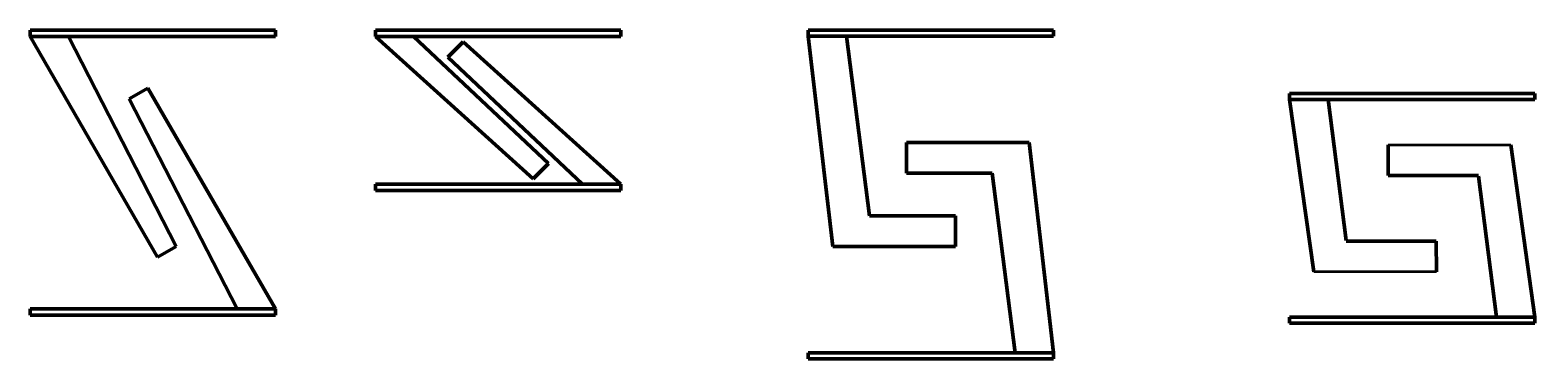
# Model space of a CAD drawing. Header units: millimetres. Extents: x 846 to 3300, y -503 to 33.
import ezdxf

# ---------------------------------------------------------------- set-up
doc = ezdxf.new("R2010")
doc.units = ezdxf.units.MM
doc.layers.add('Dimensions', color=5, linetype='Continuous', lineweight=50)
doc.layers.add('Wood', color=18, linetype='Continuous', lineweight=70, true_color=0x000000)

# ---------------------------------------------------------------- blocks, each defined once
blk = doc.blocks.new('Table Half 1')
at = {"layer": 'Wood'}
for p, q in [((67.7, 342.3), (-332.3, 342.3)), ((-332.3, 342.3), (-332.3, 332.3)), ((-332.3, 332.3), (67.7, 332.3)), ((-332.3, 332.3), (-124.3, -28.1)), ((-93.9, -10.6), (-269.9, 332.3)), ((67.7, 332.3), (67.7, 342.3)), ((-124.3, -28.1), (-93.9, -10.6))]:
    blk.add_line(p, q, dxfattribs=at)
blk = doc.blocks.new('Table Half 2')
at = {"layer": 'Wood'}
for p, q in [((82.6, 4.1), (-317.4, 4.1)), ((-317.4, 4.1), (-317.4, -5.9)), ((82.6, -5.9), (82.6, 4.1)), ((-317.4, -5.9), (82.6, -5.9)), ((-317.4, -5.9), (-60.1, -238.3)), ((-35.1, -213.3), (-255, -5.9)), ((-35.1, -213.3), (-60.1, -238.3))]:
    blk.add_line(p, q, dxfattribs=at)
blk = doc.blocks.new('Table Half 3')
at = {"layer": 'Wood'}
for p, q in [((329, 33.2), (-71, 33.2)), ((-71, 33.2), (-71, 23.2)), ((329, 23.2), (329, 33.2)), ((-71, 23.2), (329, 23.2)), ((-71, 23.2), (-31, -320)), ((29, -270), (-8.6, 23.2)), ((169, -270), (29, -270)), ((169, -320), (169, -270)), ((-31, -320), (169, -320))]:
    blk.add_line(p, q, dxfattribs=at)
blk = doc.blocks.new('Table Half 4')
at = {"layer": 'Dimensions'}
blk.add_line((160.5, 290.9), (360.5, 290.9), dxfattribs=at)
at = {"layer": 'Wood'}
for p, q in [((160.9, 240.9), (160.5, 290.9)), ((400, 10), (360.5, 290.9)), ((160.9, 240.9), (308, 240.9)), ((308, 239.9), (337.4, 10)), ((400, 10), (0, 10)), ((0, 10), (0, 0)), ((0, 0), (400, 0)), ((400, 0), (400, 10))]:
    blk.add_line(p, q, dxfattribs=at)

msp = doc.modelspace()

# ---------------------------------------------------------------- block references
at = {"layer": 'Dimensions', "rotation": 180}
msp.add_blockref('Table Half 4', (3300, -70), dxfattribs=at)
at = {"layer": 'Dimensions'}
msp.add_blockref('Table Half 4', (2900, -445), dxfattribs=at)
at = {"layer": 'Wood'}
for name, p in [('Table Half 1', (1178.3, -309.3)), ('Table Half 2', (1726.5, 28.8)), ('Table Half 3', (2186, 0))]:
    msp.add_blockref(name, p, dxfattribs=at)
at = {"layer": 'Wood', "rotation": 180}
for name, p in [('Table Half 2', (1491.9, -224.2)), ('Table Half 1', (913.7, -89.4)), ('Table Half 3', (2444, -470))]:
    msp.add_blockref(name, p, dxfattribs=at)

doc.saveas('drawing.dxf')
